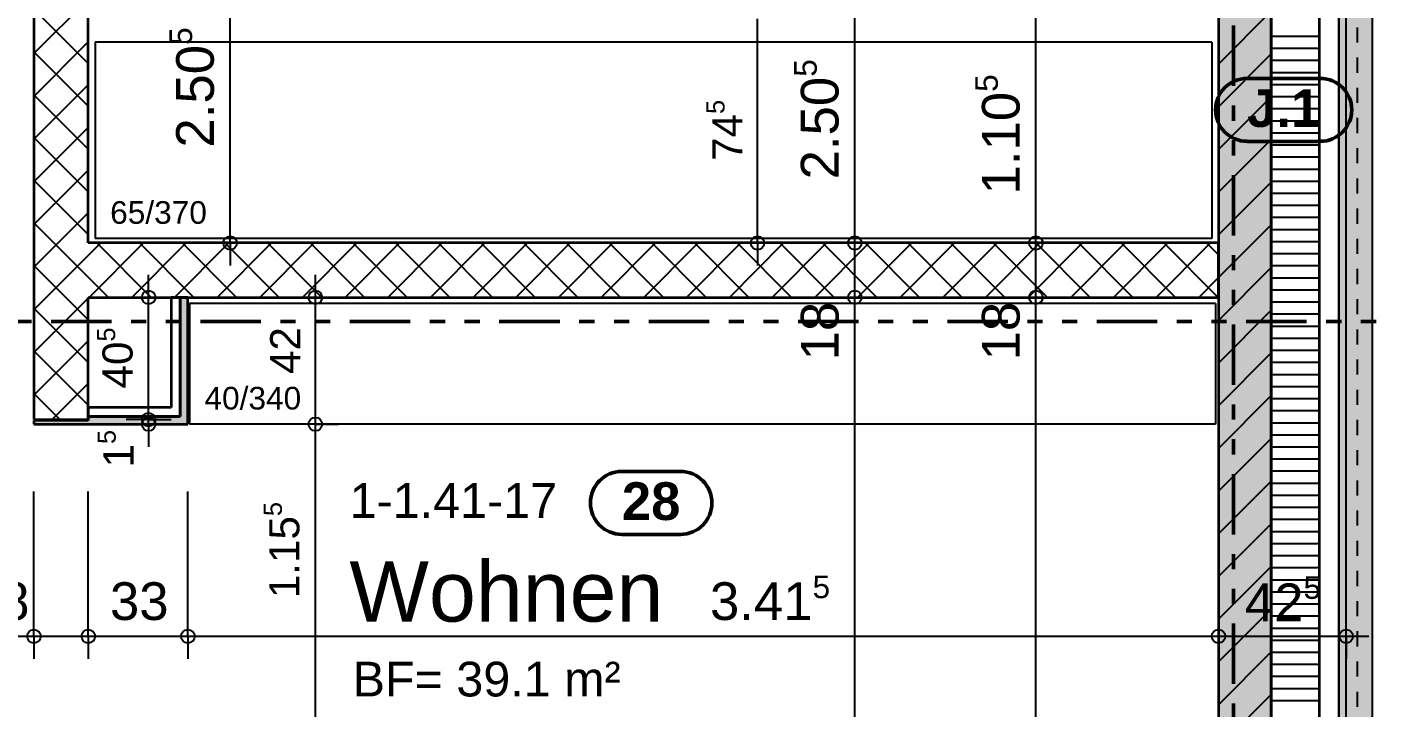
# Model space of a CAD drawing. Header units: centimetres. Extents: x 0.3 to 84.3, y 0.3 to 59.7.
# Drawn here: x 54.47 to 63.46, y 22.03 to 26.53 of the extents above; entities that cross this region are included whole.
import ezdxf

# ---------------------------------------------------------------- set-up
doc = ezdxf.new("R2010")
doc.units = ezdxf.units.CM
for name, pattern in [('AUSGEZOGEN', [0]), ('LINIE_17', [0.05, 0, -0.05]), ('LINIE_23', [0.79, 0.4, -0.13, 0, -0.13, 0, -0.13]), ('PUNKT', [6.35, 0, -6.35]), ('RAND', [44.45, 12.7, -6.35, 12.7, -6.35, 0, -6.35]), ('VERDECKT', [9.525, 6.35, -3.175])]:
    doc.linetypes.add(name, pattern=pattern)
for name, color, linetype, lineweight in [('Allgemein', 7, 'AUSGEZOGEN', 35), ('Bauachsen grob', 7, 'RAND', 25), ('Daemmung', 7, 'AUSGEZOGEN', 35), ('Detailmasse', 7, 'AUSGEZOGEN', 25), ('Fuellflaeche tragende Wände MW', 7, 'AUSGEZOGEN', 25), ('Holz Fassadenverkleidung', 7, 'AUSGEZOGEN', 35), ('Konstruktion oben', 7, 'VERDECKT', 25), ('Leichtbauwaende', 7, 'AUSGEZOGEN', 35), ('Raumbezeichnung', 7, 'AUSGEZOGEN', 35), ('Spengler', 7, 'AUSGEZOGEN', 35), ('Text Werkplan Ausfuehrung', 7, 'AUSGEZOGEN', 50), ('Unterkonstruktion', 7, 'AUSGEZOGEN', 35), ('Vermassung Decke', 180, 'VERDECKT', 50), ('Wand Beton bewehrt', 7, 'AUSGEZOGEN', 35), ('Wand Mauerwerk tragend', 7, 'AUSGEZOGEN', 35), ('Werkplan- Ausfuehrungsmasse', 7, 'AUSGEZOGEN', 25)]:
    doc.layers.add(name, color=color, linetype=linetype, lineweight=lineweight)
doc.layers.add('Moebel', color=7, linetype='AUSGEZOGEN', lineweight=25, true_color=0xababab)
doc.styles.add('ARIAL', font='ARIAL.TTF')

msp = doc.modelspace()

# ---------------------------------------------------------------- hatches: boundary and pattern name
at = {"layer": 'Allgemein', "linetype": 'AUSGEZOGEN', "lineweight": 25}
h = msp.add_hatch(color=32, dxfattribs=at)
h.paths.add_polyline_path([(63.168, 27.434), (63.168, 15.698), (63.216, 15.698), (63.216, 27.434)])
h.paths.add_polyline_path([(63.216, 42.154), (63.168, 42.154), (63.168, 38.894), (63.216, 38.894)])
h.paths.add_polyline_path([(63.216, 36.334), (63.168, 36.334), (63.168, 29.994), (63.216, 29.994)])
h.paths.add_polyline_path([(63.216, 44.714), (63.216, 47.612), (63.168, 47.612), (63.168, 44.714)])
at = {"layer": 'Fuellflaeche tragende Wände MW', "linetype": 'AUSGEZOGEN', "lineweight": 25}
h = msp.add_hatch(color=254, dxfattribs=at)
h.paths.add_polyline_path([(62.72, 39.014), (62.72, 42.034), (62.37, 42.034), (62.37, 39.014)])
h.paths.add_polyline_path([(62.37, 27.314), (62.37, 15.818), (62.72, 15.818), (62.72, 27.314)])
h.paths.add_polyline_path([(62.37, 36.214), (62.37, 30.114), (62.72, 30.114), (62.72, 36.214)])
h.paths.add_polyline_path([(62.37, 47.164), (62.37, 44.834), (62.72, 44.834), (62.72, 47.164)])
at = {"layer": 'Holz Fassadenverkleidung', "linetype": 'AUSGEZOGEN', "lineweight": 25, "true_color": 0xfafafa}
msp.add_hatch(color=7, dxfattribs=at).paths.add_polyline_path([(63.216, 15.698), (63.388, 15.698), (63.388, 27.434), (63.216, 27.434)])
at = {"layer": 'Leichtbauwaende', "linetype": 'AUSGEZOGEN', "lineweight": 25, "true_color": 0xababab}
for points in [[(55.49, 24.744), (55.49, 23.954), (55.54, 23.954), (55.54, 24.744)], [(54.88, 23.929), (54.52, 23.929), (54.52, 23.904), (54.88, 23.904)], [(55.54, 23.954), (54.88, 23.954), (54.88, 23.904), (55.54, 23.904)]]:
    msp.add_hatch(color=253, dxfattribs=at).paths.add_polyline_path(points)

# ---------------------------------------------------------------- linework, layer by layer
at = {"layer": 'Allgemein', "color": 7, "linetype": 'AUSGEZOGEN', "lineweight": 25}
for p, q in [((63.168, 27.434), (63.168, 15.698)), ((63.216, 15.698), (63.216, 27.434))]:
    msp.add_line(p, q, dxfattribs=at)
at = {"layer": 'Bauachsen grob', "color": 32, "linetype": 'LINIE_23', "lineweight": 50, "true_color": 0xc36e14}
for p, q in [((62.47, 1.394), (62.47, 57.974)), ((21.964, 24.584), (72.416, 24.584))]:
    msp.add_line(p, q, dxfattribs=at)
at = {"layer": 'Daemmung', "color": 7, "linetype": 'AUSGEZOGEN', "lineweight": 35}
for p, q in [((63.04, 15.698), (63.04, 27.434)), ((62.72, 27.314), (62.72, 15.818))]:
    msp.add_line(p, q, dxfattribs=at)
at = {"layer": 'Daemmung', "color": 7, "linetype": 'AUSGEZOGEN', "lineweight": 25}
for p, q in [((62.72, 26.474), (63.04, 26.474)), ((62.72, 26.474), (63.04, 26.474)), ((62.72, 26.394), (63.04, 26.394)), ((62.72, 26.314), (63.04, 26.314)), ((62.72, 26.234), (63.04, 26.234)), ((62.72, 26.154), (63.04, 26.154)), ((62.72, 26.154), (63.04, 26.154)), ((62.72, 26.074), (63.04, 26.074)), ((62.72, 25.994), (63.04, 25.994)), ((62.72, 25.914), (63.04, 25.914)), ((62.72, 25.834), (63.04, 25.834)), ((62.72, 25.834), (63.04, 25.834)), ((62.72, 25.754), (63.04, 25.754)), ((62.72, 25.674), (63.04, 25.674)), ((62.72, 25.594), (63.04, 25.594)), ((62.72, 25.514), (63.04, 25.514)), ((62.72, 25.514), (63.04, 25.514)), ((62.72, 25.434), (63.04, 25.434)), ((62.72, 25.354), (63.04, 25.354)), ((62.72, 25.274), (63.04, 25.274)), ((62.72, 25.194), (63.04, 25.194)), ((62.72, 25.194), (63.04, 25.194)), ((62.72, 25.114), (63.04, 25.114)), ((62.72, 25.034), (63.04, 25.034)), ((62.72, 24.954), (63.04, 24.954)), ((62.72, 24.874), (63.04, 24.874)), ((62.72, 24.874), (63.04, 24.874)), ((62.72, 24.794), (63.04, 24.794)), ((62.72, 24.714), (63.04, 24.714)), ((62.72, 24.634), (63.04, 24.634)), ((62.72, 24.554), (63.04, 24.554)), ((62.72, 24.554), (63.04, 24.554)), ((62.72, 24.474), (63.04, 24.474)), ((62.72, 24.394), (63.04, 24.394)), ((62.72, 24.314), (63.04, 24.314)), ((62.72, 24.234), (63.04, 24.234)), ((62.72, 24.234), (63.04, 24.234)), ((62.72, 24.154), (63.04, 24.154)), ((62.72, 24.074), (63.04, 24.074)), ((62.72, 23.994), (63.04, 23.994)), ((62.72, 23.914), (63.04, 23.914)), ((62.72, 23.914), (63.04, 23.914)), ((62.72, 23.834), (63.04, 23.834)), ((62.72, 23.754), (63.04, 23.754)), ((62.72, 23.674), (63.04, 23.674)), ((62.72, 23.594), (63.04, 23.594)), ((62.72, 23.594), (63.04, 23.594)), ((62.72, 23.514), (63.04, 23.514)), ((62.72, 23.434), (63.04, 23.434)), ((62.72, 23.354), (63.04, 23.354)), ((62.72, 23.274), (63.04, 23.274)), ((62.72, 23.274), (63.04, 23.274)), ((62.72, 23.194), (63.04, 23.194)), ((62.72, 23.114), (63.04, 23.114)), ((62.72, 23.034), (63.04, 23.034)), ((62.72, 22.954), (63.04, 22.954)), ((62.72, 22.954), (63.04, 22.954)), ((62.72, 22.874), (63.04, 22.874)), ((62.72, 22.794), (63.04, 22.794)), ((62.72, 22.714), (63.04, 22.714)), ((62.72, 22.634), (63.04, 22.634)), ((62.72, 22.634), (63.04, 22.634)), ((62.72, 22.554), (63.04, 22.554)), ((62.72, 22.474), (63.04, 22.474)), ((62.72, 22.394), (63.04, 22.394)), ((62.72, 22.314), (63.04, 22.314)), ((62.72, 22.314), (63.04, 22.314)), ((62.72, 22.234), (63.04, 22.234)), ((62.72, 22.154), (63.04, 22.154)), ((62.72, 22.074), (63.04, 22.074))]:
    msp.add_line(p, q, dxfattribs=at)
at = {"layer": 'Detailmasse', "color": 240, "linetype": 'AUSGEZOGEN', "lineweight": 25}
for p, q in [((55.28, 24.744), (55.28, 24.894)), ((55.28, 24.744), (55.13, 24.744)), ((55.28, 24.744), (55.43, 24.744)), ((55.28, 24.744), (55.28, 24.744)), ((55.28, 23.934), (55.28, 24.744)), ((55.28, 23.934), (55.13, 23.934)), ((55.28, 23.904), (55.13, 23.904)), ((55.28, 23.934), (55.43, 23.934)), ((55.28, 23.934), (55.28, 23.934)), ((55.28, 23.904), (55.28, 23.934)), ((55.28, 23.904), (55.43, 23.904)), ((55.28, 23.904), (55.28, 23.904)), ((55.28, 23.904), (55.28, 23.754))]:
    msp.add_line(p, q, dxfattribs=at)
for centre in [(55.28, 24.744), (55.28, 23.934), (55.28, 23.904)]:
    msp.add_circle(centre, 0.045, dxfattribs=at)
at = {"layer": 'Holz Fassadenverkleidung', "color": 7, "linetype": 'LINIE_17', "lineweight": 25}
msp.add_line((63.288, 47.732), (63.288, 10.796), dxfattribs=at)
at = {"layer": 'Konstruktion oben', "color": 7, "linetype": 'PUNKT', "lineweight": 35}
msp.add_line((63.288, 47.732), (63.288, 10.796), dxfattribs=at)
at = {"layer": 'Leichtbauwaende', "color": 7, "linetype": 'AUSGEZOGEN', "lineweight": 35}
for p, q in [((55.43, 24.744), (55.43, 24.014)), ((55.49, 24.744), (55.43, 24.744)), ((55.49, 24.014), (55.49, 24.744)), ((55.49, 24.744), (55.49, 24.014)), ((55.54, 24.744), (55.49, 24.744)), ((55.54, 23.954), (55.54, 24.744)), ((55.43, 24.014), (54.88, 24.014)), ((54.88, 24.014), (54.88, 23.954)), ((55.49, 23.954), (55.49, 24.014)), ((55.49, 24.014), (55.49, 23.954)), ((54.88, 23.929), (54.52, 23.929)), ((54.52, 23.929), (54.52, 23.904)), ((54.52, 23.904), (54.88, 23.904)), ((54.88, 23.954), (55.49, 23.954)), ((55.49, 23.954), (54.88, 23.954)), ((54.88, 23.954), (54.88, 23.934)), ((54.88, 23.934), (54.88, 23.929)), ((54.88, 23.904), (55.54, 23.904)), ((55.54, 23.904), (55.54, 23.954))]:
    msp.add_line(p, q, dxfattribs=at)
at = {"layer": 'Moebel', "color": 253, "linetype": 'AUSGEZOGEN', "lineweight": 25, "true_color": 0xababab}
for p, q in [((54.925, 26.434), (54.925, 25.134)), ((62.325, 26.434), (54.925, 26.434)), ((62.325, 26.434), (62.325, 25.134)), ((62.325, 25.134), (54.925, 25.134)), ((55.55, 24.704), (55.55, 23.904)), ((62.35, 24.704), (55.55, 24.704)), ((62.35, 24.704), (62.35, 23.904)), ((62.35, 23.904), (55.55, 23.904))]:
    msp.add_line(p, q, dxfattribs=at)
at = {"layer": 'Spengler', "color": 7, "linetype": 'AUSGEZOGEN', "lineweight": 25}
msp.add_line((63.388, 27.434), (63.388, 15.698), dxfattribs=at)
at = {"layer": 'Text Werkplan Ausfuehrung', "color": 92, "linetype": 'AUSGEZOGEN', "lineweight": 50, "true_color": 0x00b300}
for p, q in [((63.0448, 26.194), (62.5592, 26.194)), ((63.0448, 25.7773), (62.5592, 25.7773))]:
    msp.add_line(p, q, dxfattribs=at)
at = {"layer": 'Text Werkplan Ausfuehrung', "color": 240, "linetype": 'AUSGEZOGEN', "lineweight": 50}
for p, q in [((58.8043, 23.5907), (58.4158, 23.5907)), ((58.8043, 23.174), (58.4158, 23.174))]:
    msp.add_line(p, q, dxfattribs=at)
at = {"layer": 'Text Werkplan Ausfuehrung', "color": 92, "linetype": 'AUSGEZOGEN', "lineweight": 50, "true_color": 0x00b300}
for centre, start, end in [((62.5592, 25.9857), 90, 270), ((63.0448, 25.9857), 270, 90)]:
    msp.add_arc(centre, 0.2083, start, end, dxfattribs=at)
at = {"layer": 'Text Werkplan Ausfuehrung', "color": 240, "linetype": 'AUSGEZOGEN', "lineweight": 50}
for centre, start, end in [((58.4158, 23.3823), 90, 270), ((58.8043, 23.3823), 270, 90)]:
    msp.add_arc(centre, 0.2083, start, end, dxfattribs=at)
at = {"layer": 'Unterkonstruktion', "color": 7, "linetype": 'AUSGEZOGEN', "lineweight": 25}
for p, q in [((63.04, 27.434), (63.04, 15.698)), ((63.168, 15.698), (63.168, 27.434))]:
    msp.add_line(p, q, dxfattribs=at)
at = {"layer": 'Vermassung Decke', "color": 92, "linetype": 'AUSGEZOGEN', "lineweight": 25, "true_color": 0x00c600}
for p, q in [((59.315, 25.104), (59.315, 26.589)), ((59.315, 25.104), (59.165, 25.104)), ((59.315, 25.104), (59.465, 25.104)), ((59.315, 25.104), (59.315, 25.104)), ((59.315, 25.104), (59.315, 24.954)), ((56.385, 24.744), (56.385, 24.894)), ((56.385, 24.744), (56.235, 24.744)), ((56.385, 24.744), (56.535, 24.744)), ((56.385, 24.744), (56.385, 24.744)), ((56.385, 23.904), (56.385, 24.744)), ((56.385, 23.904), (56.235, 23.904)), ((56.385, 23.904), (56.535, 23.904)), ((56.385, 23.904), (56.385, 23.904)), ((56.385, 21.589), (56.385, 23.904))]:
    msp.add_line(p, q, dxfattribs=at)
for centre in [(59.315, 25.104), (56.385, 24.744), (56.385, 23.904)]:
    msp.add_circle(centre, 0.045, dxfattribs=at)
at = {"layer": 'Wand Beton bewehrt', "color": 7, "linetype": 'AUSGEZOGEN', "lineweight": 35}
for p, q in [((54.52, 30.414), (54.52, 23.934)), ((54.88, 25.104), (54.88, 30.114)), ((62.37, 25.104), (54.88, 25.104)), ((62.37, 25.044), (62.37, 25.104)), ((62.37, 24.744), (62.37, 25.044)), ((54.88, 24.744), (55.43, 24.744)), ((54.88, 24.014), (54.88, 24.744)), ((55.43, 24.744), (55.49, 24.744)), ((55.49, 24.744), (55.54, 24.744)), ((55.54, 24.744), (62.37, 24.744)), ((54.88, 23.954), (54.88, 24.014)), ((54.52, 23.934), (54.88, 23.934)), ((54.88, 23.934), (54.88, 23.954))]:
    msp.add_line(p, q, dxfattribs=at)
at = {"layer": 'Wand Beton bewehrt', "color": 7, "linetype": 'AUSGEZOGEN', "lineweight": 25}
for p, q in [((54.52, 26.3583), (54.88, 26.7183)), ((54.52, 26.6521), (54.88, 26.2921)), ((54.52, 26.0754), (54.88, 26.4354)), ((54.52, 26.3693), (54.88, 26.0093)), ((54.52, 25.7926), (54.88, 26.1526)), ((54.52, 26.0864), (54.88, 25.7264)), ((54.52, 25.5097), (54.88, 25.8697)), ((54.52, 25.8036), (54.88, 25.4436)), ((54.52, 25.2269), (54.88, 25.5869)), ((54.52, 25.5208), (54.88, 25.1608)), ((54.52, 24.944), (54.88, 25.304)), ((54.52, 25.2379), (54.88, 24.8779)), ((54.88, 25.0212), (54.9628, 25.104)), ((54.8856, 24.744), (55.2456, 25.104)), ((55.2967, 24.744), (54.9367, 25.104)), ((55.1685, 24.744), (55.5285, 25.104)), ((55.5796, 24.744), (55.2196, 25.104)), ((55.4513, 24.744), (55.8113, 25.104)), ((55.8624, 24.744), (55.5024, 25.104)), ((55.7342, 24.744), (56.0942, 25.104)), ((56.1453, 24.744), (55.7853, 25.104)), ((56.017, 24.744), (56.377, 25.104)), ((56.4281, 24.744), (56.0681, 25.104)), ((56.2998, 24.744), (56.6598, 25.104)), ((56.711, 24.744), (56.351, 25.104)), ((56.5827, 24.744), (56.9427, 25.104)), ((56.9938, 24.744), (56.6338, 25.104)), ((56.8655, 24.744), (57.2255, 25.104)), ((57.2766, 24.744), (56.9166, 25.104)), ((57.1484, 24.744), (57.5084, 25.104)), ((57.5595, 24.744), (57.1995, 25.104)), ((57.4312, 24.744), (57.7912, 25.104)), ((57.8423, 24.744), (57.4823, 25.104)), ((57.7141, 24.744), (58.0741, 25.104)), ((58.1252, 24.744), (57.7652, 25.104)), ((57.9969, 24.744), (58.3569, 25.104)), ((58.408, 24.744), (58.048, 25.104)), ((58.2797, 24.744), (58.6397, 25.104)), ((58.6909, 24.744), (58.3309, 25.104)), ((58.5626, 24.744), (58.9226, 25.104)), ((58.9737, 24.744), (58.6137, 25.104)), ((58.8454, 24.744), (59.2054, 25.104)), ((59.2565, 24.744), (58.8965, 25.104)), ((59.1283, 24.744), (59.4883, 25.104)), ((59.5394, 24.744), (59.1794, 25.104)), ((59.4111, 24.744), (59.7711, 25.104)), ((59.8222, 24.744), (59.4622, 25.104)), ((59.694, 24.744), (60.054, 25.104)), ((60.1051, 24.744), (59.7451, 25.104)), ((59.9768, 24.744), (60.3368, 25.104)), ((60.3879, 24.744), (60.0279, 25.104)), ((60.2596, 24.744), (60.6196, 25.104)), ((60.6708, 24.744), (60.3108, 25.104)), ((60.5425, 24.744), (60.9025, 25.104)), ((60.9536, 24.744), (60.5936, 25.104)), ((60.8253, 24.744), (61.1853, 25.104)), ((61.2364, 24.744), (60.8764, 25.104)), ((61.1082, 24.744), (61.4682, 25.104)), ((61.5193, 24.744), (61.1593, 25.104)), ((61.391, 24.744), (61.751, 25.104)), ((61.8021, 24.744), (61.4421, 25.104)), ((61.6739, 24.744), (62.0339, 25.104)), ((62.085, 24.744), (61.725, 25.104)), ((61.9567, 24.744), (62.3167, 25.104)), ((62.3678, 24.744), (62.0078, 25.104)), ((62.37, 25.0247), (62.2907, 25.104)), ((54.52, 24.6612), (54.88, 25.0212)), ((54.52, 24.9551), (54.88, 24.5951)), ((55.0139, 24.744), (54.88, 24.8779)), ((62.2395, 24.744), (62.37, 24.8745)), ((54.52, 24.3784), (54.88, 24.7384)), ((54.52, 24.6722), (54.88, 24.3122)), ((54.52, 24.0955), (54.88, 24.4555)), ((54.52, 24.3894), (54.88, 24.0294)), ((54.6413, 23.934), (54.88, 24.1727)), ((54.52, 24.1065), (54.6925, 23.934))]:
    msp.add_line(p, q, dxfattribs=at)
at = {"layer": 'Wand Mauerwerk tragend', "color": 7, "linetype": 'AUSGEZOGEN', "lineweight": 35}
for p, q in [((62.37, 27.314), (62.37, 25.104)), ((62.72, 15.818), (62.72, 27.314)), ((62.37, 25.104), (62.37, 24.744)), ((62.37, 24.744), (62.37, 15.818))]:
    msp.add_line(p, q, dxfattribs=at)
at = {"layer": 'Wand Mauerwerk tragend', "color": 7, "linetype": 'AUSGEZOGEN', "lineweight": 25}
for p, q in [((62.37, 26.2887), (62.72, 26.6387)), ((62.37, 26.0058), (62.72, 26.3558)), ((62.37, 25.723), (62.72, 26.073)), ((62.37, 25.4401), (62.72, 25.7901)), ((62.37, 25.1573), (62.72, 25.5073)), ((62.37, 24.8745), (62.72, 25.2245)), ((62.37, 24.5916), (62.72, 24.9416)), ((62.37, 24.3088), (62.72, 24.6588)), ((62.37, 24.0259), (62.72, 24.3759)), ((62.37, 23.7431), (62.72, 24.0931)), ((62.37, 23.4602), (62.72, 23.8102)), ((62.37, 23.1774), (62.72, 23.5274)), ((62.37, 22.8946), (62.72, 23.2446)), ((62.37, 22.6117), (62.72, 22.9617)), ((62.37, 22.3289), (62.72, 22.6789)), ((62.37, 22.046), (62.72, 22.396)), ((62.37, 21.7632), (62.72, 22.1132))]:
    msp.add_line(p, q, dxfattribs=at)
at = {"layer": 'Werkplan- Ausfuehrungsmasse', "color": 7, "linetype": 'AUSGEZOGEN', "lineweight": 25}
for p, q in [((59.96, 25.104), (59.96, 30.114)), ((61.16, 25.104), (61.16, 27.314)), ((55.82, 25.104), (55.67, 25.104)), ((55.82, 25.104), (55.97, 25.104)), ((55.82, 25.104), (55.82, 25.104)), ((55.82, 25.104), (55.82, 24.954)), ((59.96, 25.104), (59.81, 25.104)), ((59.96, 25.104), (60.11, 25.104)), ((59.96, 25.104), (59.96, 25.104)), ((59.96, 24.744), (59.96, 25.104)), ((61.16, 25.104), (61.01, 25.104)), ((61.16, 25.104), (61.31, 25.104)), ((61.16, 25.104), (61.16, 25.104)), ((61.16, 24.744), (61.16, 25.104)), ((59.96, 24.744), (59.81, 24.744)), ((59.96, 24.744), (60.11, 24.744)), ((59.96, 24.744), (59.96, 24.744)), ((59.96, 12.074), (59.96, 24.744)), ((61.16, 24.744), (61.01, 24.744)), ((61.16, 24.744), (61.31, 24.744)), ((61.16, 24.744), (61.16, 24.744)), ((54.52, 22.499), (54.52, 22.649)), ((54.88, 22.499), (54.88, 22.649)), ((55.54, 22.499), (55.54, 22.649)), ((62.37, 22.499), (62.37, 22.649)), ((63.216, 22.499), (63.216, 22.649)), ((49, 22.499), (54.52, 22.499)), ((54.52, 22.499), (54.52, 22.349)), ((54.52, 22.499), (54.88, 22.499)), ((54.88, 22.499), (54.88, 22.349)), ((54.88, 22.499), (55.54, 22.499)), ((55.54, 22.499), (55.54, 22.349)), ((55.54, 22.499), (62.37, 22.499)), ((62.37, 22.499), (62.37, 22.349)), ((62.37, 22.499), (62.37, 22.499)), ((62.37, 22.499), (63.216, 22.499)), ((63.216, 22.499), (63.216, 22.349)), ((63.216, 22.499), (63.216, 22.499)), ((63.216, 22.499), (63.366, 22.499))]:
    msp.add_line(p, q, dxfattribs=at)
for points in [[(55.82, 25.104), (55.82, 28.2322), (55.82, 28.2322), (55.82, 30.114)], [(61.16, 15.818), (61.16, 16.8522), (61.16, 16.8522), (61.16, 24.744)], [(54.52, 22.499), (54.52, 22.5618), (54.52, 22.5618), (54.52, 22.5765), (54.52, 22.5765), (54.52, 22.5765), (54.52, 22.5765), (54.52, 23.459)], [(54.88, 22.499), (54.88, 22.5616), (54.88, 22.5616), (54.88, 22.5765), (54.88, 22.5765), (54.88, 22.5765), (54.88, 22.5765), (54.88, 23.459)], [(55.54, 22.499), (55.54, 22.5765), (55.54, 22.5765), (55.54, 22.5765), (55.54, 22.5765), (55.54, 23.459)]]:
    msp.add_lwpolyline(points, dxfattribs=at)
for centre in [(55.82, 25.104), (59.96, 25.104), (61.16, 25.104), (59.96, 24.744), (61.16, 24.744), (54.52, 22.499), (54.88, 22.499), (55.54, 22.499), (62.37, 22.499), (63.216, 22.499)]:
    msp.add_circle(centre, 0.045, dxfattribs=at)

# ---------------------------------------------------------------- texts
at = {"layer": 'Detailmasse', "color": 240, "linetype": 'AUSGEZOGEN', "lineweight": 35, "attachment_point": 7, "rotation": 90, "style": 'ARIAL'}
for s, insert, char_height, width in [('5', (55.0599, 24.4511), 0.12, 0.06), ('40', (55.1766, 24.1404), 0.2, 0.1), ('5', (55.0633, 23.7725), 0.12, 0.06), ('1', (55.18, 23.6171), 0.2, 0.1)]:
    msp.add_mtext(s, dxfattribs=dict(at, insert=insert, char_height=char_height, width=width))
at = {"layer": 'Moebel', "color": 253, "linetype": 'AUSGEZOGEN', "lineweight": 25, "true_color": 0xababab, "char_height": 0.15, "width": 0.075, "attachment_point": 7, "style": 'ARIAL'}
for s, insert in [('65/370', (55.025, 25.229)), ('40/340', (55.65, 23.999))]:
    msp.add_mtext(s, dxfattribs=dict(at, insert=insert))
at = {"layer": 'Raumbezeichnung', "color": 7, "linetype": 'AUSGEZOGEN', "lineweight": 50, "char_height": 0.23, "width": 0.115, "attachment_point": 7, "style": 'ARIAL'}
for s, insert in [('1-1.41-17', (56.6117, 23.2833)), ('BF=\\~39.1\\~m²', (56.6317, 22.0974))]:
    msp.add_mtext(s, dxfattribs=dict(at, insert=insert))
at = {"layer": 'Raumbezeichnung', "color": 7, "linetype": 'AUSGEZOGEN', "lineweight": 35, "insert": (56.6102, 22.5907), "char_height": 0.4, "width": 0.2, "attachment_point": 7, "style": 'ARIAL'}
msp.add_mtext('Wohnen', dxfattribs=at)
at = {"layer": 'Text Werkplan Ausfuehrung', "color": 92, "linetype": 'AUSGEZOGEN', "lineweight": 50, "true_color": 0x00b300, "insert": (62.5592, 25.869), "char_height": 0.25, "width": 0.125, "attachment_point": 7, "style": 'ARIAL'}
msp.add_mtext('\\fArial|i0|b1|c0|p0;J.1', dxfattribs=at)
at = {"layer": 'Text Werkplan Ausfuehrung', "color": 240, "linetype": 'AUSGEZOGEN', "lineweight": 50, "insert": (58.4158, 23.2657), "char_height": 0.25, "width": 0.125, "attachment_point": 7, "style": 'ARIAL'}
msp.add_mtext('\\fArial|i0|b1|c0|p0;28', dxfattribs=at)
at = {"layer": 'Vermassung Decke', "color": 92, "linetype": 'AUSGEZOGEN', "lineweight": 35, "true_color": 0x00c600, "attachment_point": 7, "rotation": 90, "style": 'ARIAL'}
for s, insert, char_height, width in [('5', (59.0983, 25.9586), 0.12, 0.06), ('74', (59.215, 25.6479), 0.2, 0.1), ('42', (56.285, 24.236), 0.2, 0.1), ('5', (56.1649, 23.2951), 0.12, 0.06), ('1.15', (56.2816, 22.7513), 0.2, 0.1)]:
    msp.add_mtext(s, dxfattribs=dict(at, insert=insert, char_height=char_height, width=width))
at = {"layer": 'Werkplan- Ausfuehrungsmasse', "color": 7, "linetype": 'AUSGEZOGEN', "lineweight": 50, "attachment_point": 7, "rotation": 90, "style": 'ARIAL'}
for s, insert, char_height, width in [('5', (55.5699, 26.4158), 0.15, 0.075), ('2.50', (55.7157, 25.7361), 0.25, 0.125), ('5', (59.7097, 26.2048), 0.15, 0.075), ('2.50', (59.8556, 25.5251), 0.25, 0.125), ('5', (60.9097, 26.1048), 0.15, 0.075), ('1.10', (61.0556, 25.4251), 0.25, 0.125), ('18', (59.8557, 24.3259), 0.25, 0.125), ('18', (61.0557, 24.3259), 0.25, 0.125)]:
    msp.add_mtext(s, dxfattribs=dict(at, insert=insert, char_height=char_height, width=width))
at = {"layer": 'Werkplan- Ausfuehrungsmasse', "color": 7, "linetype": 'AUSGEZOGEN', "lineweight": 50, "attachment_point": 7, "style": 'ARIAL'}
for s, insert, char_height, width in [('18', (54.1019, 22.6033), 0.25, 0.125), ('33', (55.0237, 22.6034), 0.25, 0.125), ('3.41', (59.0001, 22.6034), 0.25, 0.125), ('5', (59.6799, 22.7493), 0.15, 0.075), ('42', (62.5447, 22.599), 0.25, 0.125), ('5', (62.9332, 22.7448), 0.15, 0.075)]:
    msp.add_mtext(s, dxfattribs=dict(at, insert=insert, char_height=char_height, width=width))

doc.saveas('drawing.dxf')
